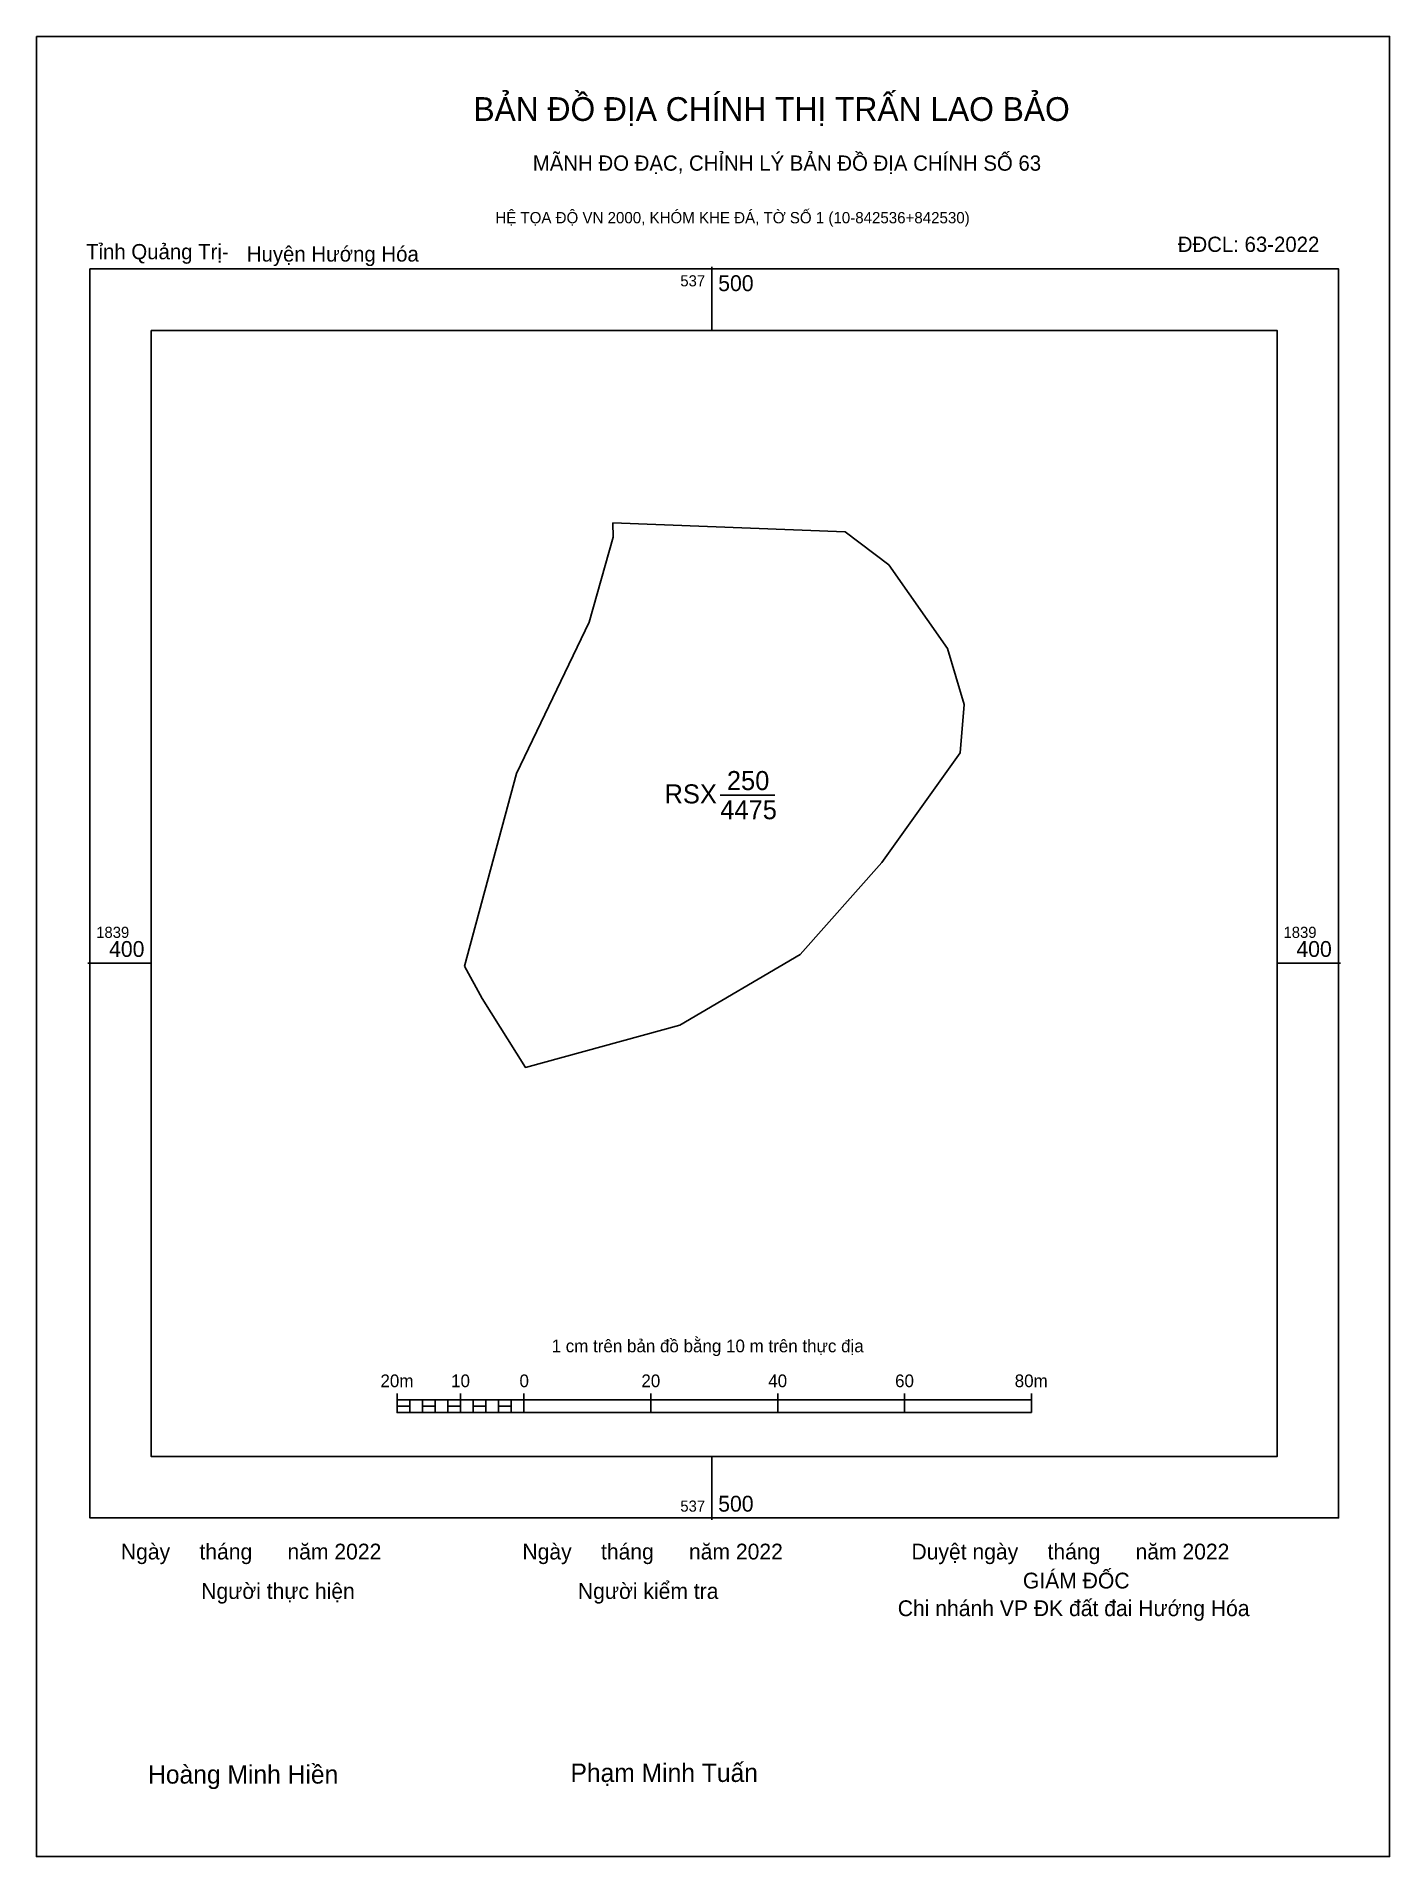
# Model space of a CAD drawing. Extents: x 536571 to 537607, y 1838306 to 1839546.
# Drawn here: x 537393.5 to 537606.9, y 1839259.2 to 1839546.1 of the extents above.
import ezdxf

# ---------------------------------------------------------------- set-up
doc = ezdxf.new("R2010")
doc.units = 0
for name, color, linetype in [('Level 10', 7, 'Continuous'), ('Level 13', 7, 'Continuous'), ('Level 15', 7, 'Continuous'), ('Level 62', 7, 'Continuous'), ('Level 63', 7, 'Continuous'), ('Level 8', 7, 'Continuous'), ('Level 9', 7, 'Continuous')]:
    doc.layers.add(name, color=color, linetype=linetype)

msp = doc.modelspace()

# ---------------------------------------------------------------- linework, layer by layer
at = {"layer": 'Level 10'}
msp.add_lwpolyline([(537484.41, 1839469.41), (537521, 1839468), (537527.88, 1839462.79), (537537.17, 1839449.62), (537539.76, 1839440.79), (537539.13, 1839433.17), (537526.8, 1839415.86), (537513.92, 1839401.37), (537494.95, 1839390.26), (537470.61, 1839383.59), (537463.8, 1839394.45), (537460.99, 1839399.53), (537469.19, 1839429.89), (537480.64, 1839453.75), (537484.45, 1839467.19)], close=True, dxfattribs=at)
at = {"layer": 'Level 15'}
msp.add_lwpolyline([(537393.5, 1839546.1), (537606.86, 1839546.1), (537606.86, 1839259.18), (537393.5, 1839259.18)], close=True, dxfattribs=at)
at = {"layer": 'Level 62'}
msp.add_lwpolyline([(537411.62, 1839499.76), (537589.13, 1839499.76), (537589.13, 1839322.25), (537411.62, 1839322.25)], close=True, dxfattribs=at)
at = {"layer": 'Level 63'}
for p, q in [((537500, 1839509.76), (537500, 1839499.76)), ((537401.62, 1839400), (537411.62, 1839400)), ((537589.13, 1839400), (537599.13, 1839400)), ((537450.38, 1839332.18), (537450.38, 1839329.18)), ((537460.38, 1839332.18), (537460.38, 1839329.18)), ((537470.38, 1839332.18), (537470.38, 1839329.18)), ((537490.38, 1839332.18), (537490.38, 1839329.18)), ((537510.38, 1839332.18), (537510.38, 1839329.18)), ((537530.38, 1839332.18), (537530.38, 1839329.18)), ((537550.38, 1839332.18), (537550.38, 1839329.18)), ((537450.38, 1839331.18), (537550.38, 1839331.18)), ((537450.38, 1839329.18), (537550.38, 1839329.18)), ((537452.38, 1839331.18), (537452.38, 1839329.18)), ((537454.38, 1839331.18), (537454.38, 1839329.18)), ((537456.38, 1839331.18), (537456.38, 1839329.18)), ((537458.38, 1839331.18), (537458.38, 1839329.18)), ((537460.38, 1839331.18), (537460.38, 1839329.18)), ((537462.38, 1839331.18), (537462.38, 1839329.18)), ((537464.38, 1839331.18), (537464.38, 1839329.18)), ((537466.38, 1839331.18), (537466.38, 1839329.18)), ((537468.38, 1839331.18), (537468.38, 1839329.18)), ((537470.38, 1839331.18), (537470.38, 1839329.18)), ((537500, 1839322.25), (537500, 1839312.25))]:
    msp.add_line(p, q, dxfattribs=at)
for points in [[(537401.93, 1839509.45), (537598.82, 1839509.45), (537598.82, 1839312.56), (537401.93, 1839312.56)], [(537450.38, 1839330.18), (537452.38, 1839330.18), (537452.38, 1839329.18), (537450.38, 1839329.18)], [(537450.38, 1839330.18), (537452.38, 1839330.18), (537452.38, 1839329.18), (537450.38, 1839329.18)], [(537454.38, 1839330.18), (537456.38, 1839330.18), (537456.38, 1839329.18), (537454.38, 1839329.18)], [(537458.38, 1839330.18), (537460.38, 1839330.18), (537460.38, 1839329.18), (537458.38, 1839329.18)], [(537462.38, 1839330.18), (537464.38, 1839330.18), (537464.38, 1839329.18), (537462.38, 1839329.18)], [(537466.38, 1839330.18), (537468.38, 1839330.18), (537468.38, 1839329.18), (537466.38, 1839329.18)]]:
    msp.add_lwpolyline(points, close=True, dxfattribs=at)
at = {"layer": 'Level 8'}
msp.add_line((537501.33, 1839426.5), (537509.91, 1839426.5), dxfattribs=at)

# ---------------------------------------------------------------- texts
at = {"layer": 'Level 13'}
for s, p in [('250', (537502.37, 1839427.3)), ('RSX', (537492.54, 1839425.2)), ('4475', (537501.33, 1839422.7))]:
    msp.add_text(s, height=3, dxfattribs=at).set_placement(p)
at = {"layer": 'Level 63'}
for s, height, p in [('BẢN ĐỒ ĐỊA CHÍNH THỊ TRẤN LAO BẢO', 3.7437, (537462.41, 1839532.78)), ('MÃNH ĐO ĐẠC, CHỈNH LÝ BẢN ĐỒ ĐỊA CHÍNH SỐ 63', 2.4022, (537471.77, 1839524.93)), ('HỆ TỌA ĐỘ VN 2000, KHÓM KHE ĐÁ, TỜ SỐ 1 (10-842536+842530)', 1.7782, (537465.86, 1839516.64)), ('537', 1.75, (537495.03, 1839506.7)), ('500', 2.5, (537501, 1839505.95)), ('1839', 1.75, (537402.93, 1839404)), ('400', 2.5, (537404.96, 1839401)), ('1839', 1.75, (537590.13, 1839404)), ('400', 2.5, (537592.16, 1839401)), ('1 cm trên bản đồ bằng 10 m trên thực địa', 2, (537474.73, 1839338.68)), ('20m', 2, (537447.75, 1839333.18)), ('10', 2, (537458.89, 1839333.18)), ('0', 2, (537469.67, 1839333.18)), ('20', 2, (537488.89, 1839333.18)), ('40', 2, (537508.89, 1839333.18)), ('60', 2, (537528.89, 1839333.18)), ('80m', 2, (537547.75, 1839333.18)), ('537', 1.75, (537495.03, 1839313.56)), ('500', 2.5, (537501, 1839313.56)), ('Ngày     tháng      năm 2022', 2.4883, (537406.82, 1839306.02)), ('Ngày     tháng      năm 2022', 2.4883, (537470.13, 1839306.02)), ('Duyệt ngày     tháng      năm 2022', 2.4883, (537531.47, 1839306.02)), ('Người kiểm tra', 2.4883, (537478.88, 1839299.8)), ('GIÁM ĐỐC', 2.488, (537549.04, 1839301.45)), ('Người thực hiện', 2.4883, (537419.49, 1839299.8)), ('Chi nhánh VP ĐK đất đai Hướng Hóa', 2.4883, (537529.31, 1839297.09)), ('Phạm Minh Tuấn', 2.9024, (537477.71, 1839270.95)), ('Hoàng Minh Hiền', 2.9024, (537411.11, 1839270.69))]:
    msp.add_text(s, height=height, dxfattribs=at).set_placement(p)
at = {"layer": 'Level 9'}
for s, p in [('Tỉnh Quảng Trị-', (537401.33, 1839510.97)), ('Huyện Hướng Hóa', (537426.68, 1839510.61)), ('ĐĐCL: 63-2022', (537573.46, 1839512.13))]:
    msp.add_text(s, height=2.4022, dxfattribs=at).set_placement(p)

doc.saveas('drawing.dxf')
